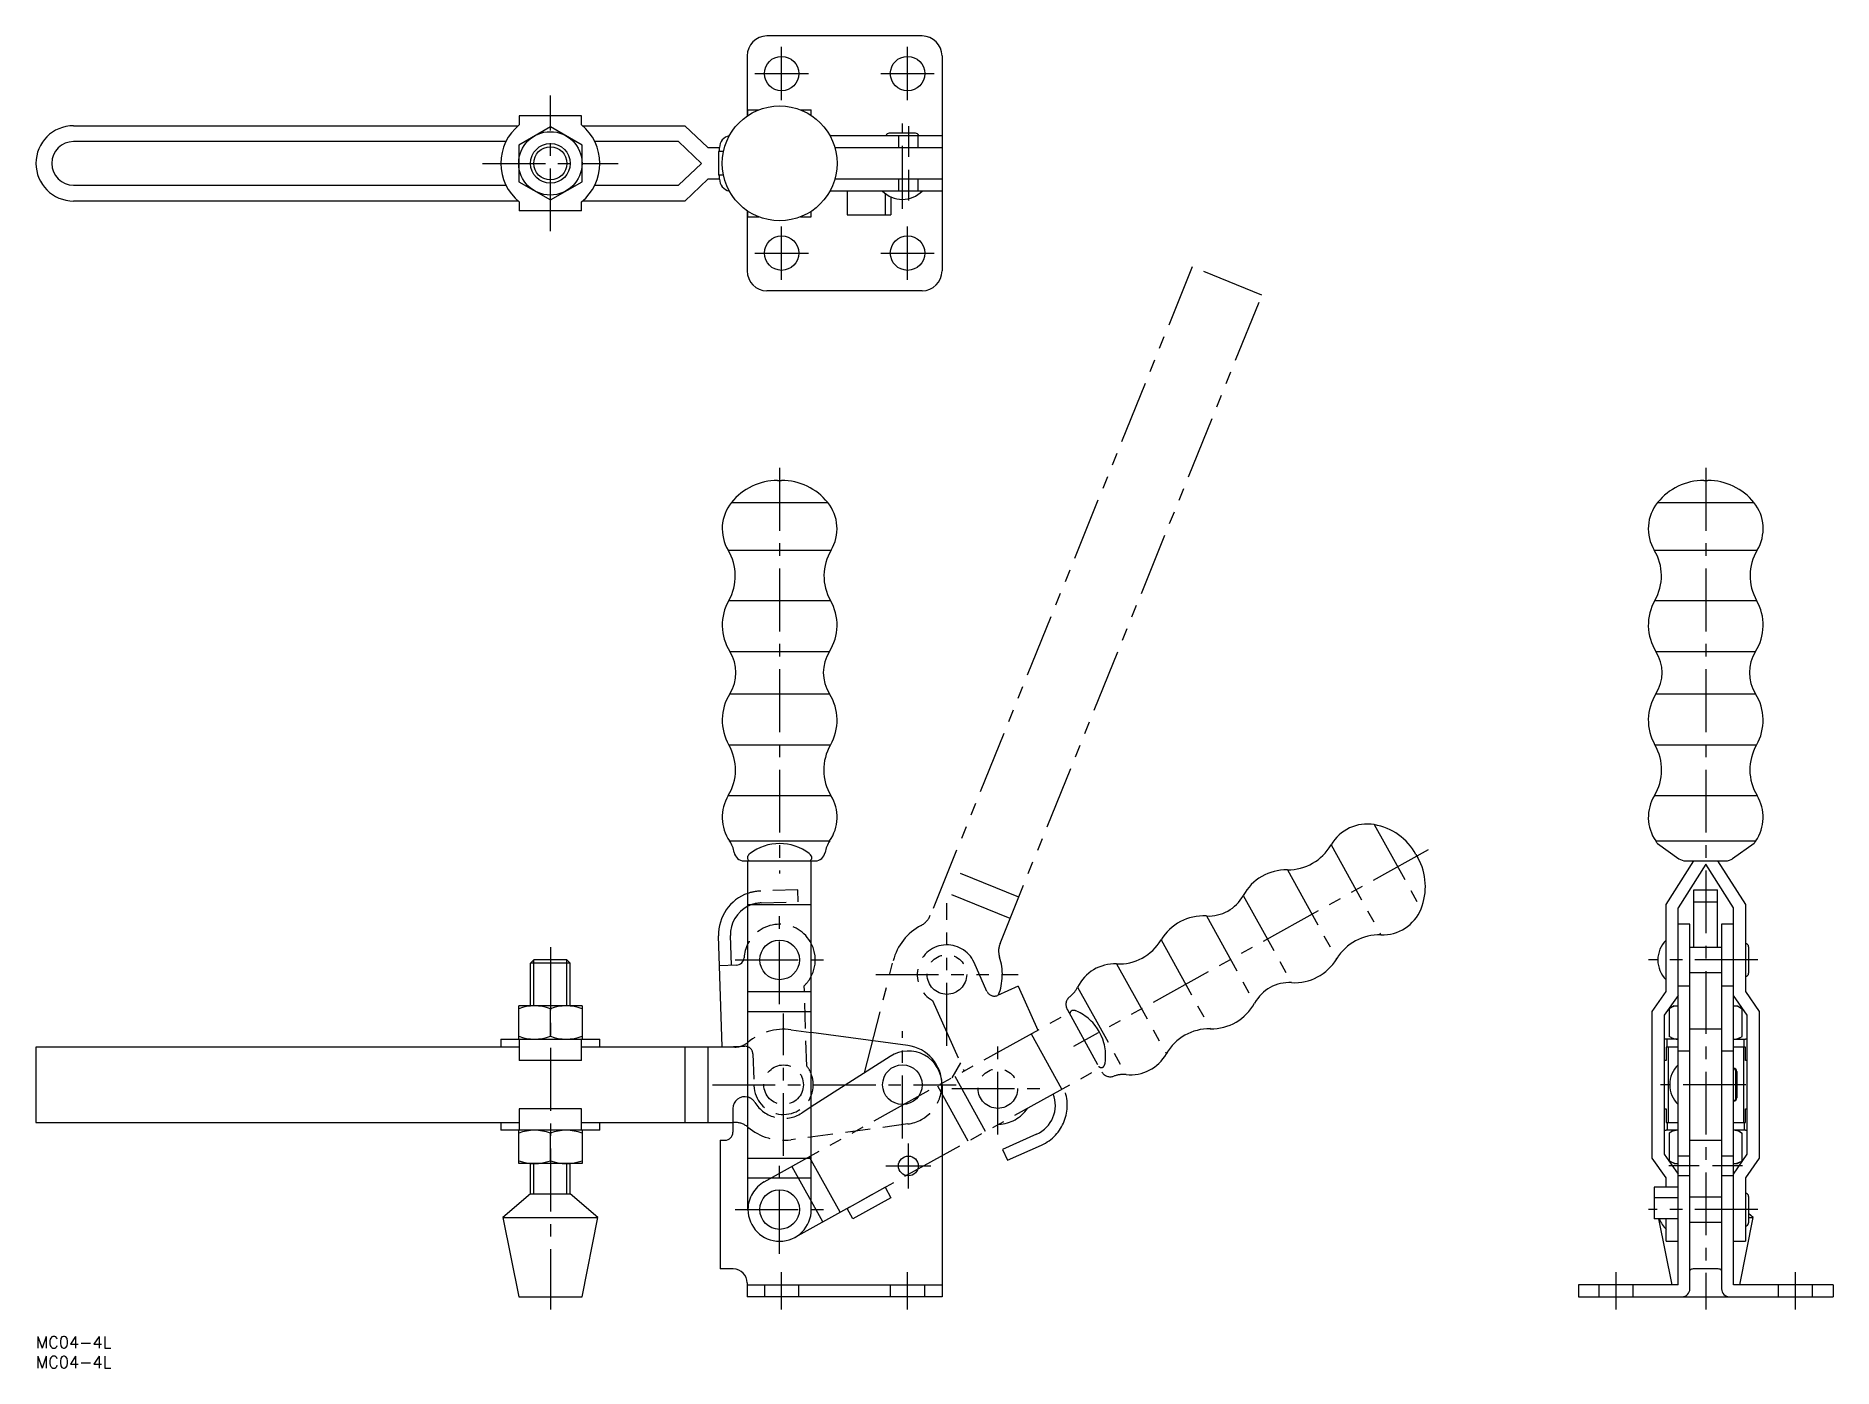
# Model space of a CAD drawing. Extents: x 0 to 454, y -8 to 328.
import ezdxf

# ---------------------------------------------------------------- set-up
doc = ezdxf.new("R2010")
doc.units = 0
doc.header["$LTSCALE"] = 0.5
for name, pattern in [('CENTER', [50.8, 31.75, -6.35, 6.35, -6.35]), ('DASHED', [19.05, 12.7, -6.35]), ('PHANTOM', [63.5, 31.75, -6.35, 6.35, -6.35, 6.35, -6.35])]:
    doc.linetypes.add(name, pattern=pattern)
for name, color, linetype in [('MSM_CENTER', 1, 'CENTER'), ('MSM_CONTINUOUS', 7, 'CONTINUOUS'), ('MSM_DASHED', 4, 'DASHED'), ('MSM_IMAGINARY', 6, 'PHANTOM'), ('MSM_NARROW', 5, 'CONTINUOUS'), ('MSM_PART_NUMBER', 7, 'CONTINUOUS')]:
    doc.layers.add(name, color=color, linetype=linetype)
doc.styles.get("Standard").update_dxf_attribs({"font": 'txt.shx', "height": 3, "bigfont": 'bigfont.shx'})

# ---------------------------------------------------------------- blocks, each defined once
blk = doc.blocks.new('*U35')
at = {"layer": 'MSM_PART_NUMBER'}
blk.add_text('MC04-4L', height=3, dxfattribs=at).set_placement((0, -3))
blk = doc.blocks.new('*U36')
at = {"layer": 'MSM_PART_NUMBER'}
blk.add_text('MC04-4L', height=3, dxfattribs=at).set_placement((0, -8))

msp = doc.modelspace()

# ---------------------------------------------------------------- linework, layer by layer
at = {"layer": 'MSM_CENTER'}
for p, q in [((188.3, 311.94), (188.3, 325.43)), ((220.1, 311.94), (220.1, 325.43)), ((181.55, 318.68), (195.05, 318.68)), ((213.35, 318.68), (226.85, 318.68)), ((129.9, 278.89), (129.9, 313.18)), ((218.8, 284.54), (218.8, 306.05)), ((220.3, 305.43), (220.3, 297.64)), ((112.76, 296.03), (147.04, 296.03)), ((220.3, 294.43), (220.3, 286.64)), ((188.3, 266.64), (188.3, 280.13)), ((220.1, 266.64), (220.1, 280.13)), ((181.55, 273.38), (195.05, 273.38)), ((213.35, 273.38), (226.85, 273.38)), ((187.8, 219.19), (187.8, 116.81)), ((421.66, 219.19), (421.66, 6.81)), ((187.8, 83.81), (187.8, 106.19)), ((129.9, 98.19), (129.9, 6.81)), ((176.61, 95), (198.99, 95)), ((434.81, 95), (407.24, 95)), ((188.8, 45.52), (188.8, 81.48)), ((218.8, 49.95), (218.8, 77.05)), ((170.82, 63.5), (232.35, 63.5)), ((431.81, 63.5), (410.24, 63.5)), ((220.3, 37.31), (220.3, 48.69)), ((187.8, 20.81), (187.8, 43.19)), ((214.61, 43), (225.99, 43)), ((419.98, 43), (412.34, 43)), ((430.98, 43), (423.34, 43)), ((176.61, 32), (198.99, 32)), ((434.81, 32), (407.24, 32)), ((188.3, 6.81), (188.3, 16.19)), ((220.1, 6.81), (220.1, 16.19)), ((399.01, 6.81), (399.01, 16.19)), ((444.31, 6.81), (444.31, 16.19))]:
    msp.add_line(p, q, dxfattribs=at)
at = {"layer": 'MSM_CONTINUOUS'}
for p, q in [((223.8, 328.18), (184.6, 328.18)), ((179.6, 323.18), (179.6, 307.99)), ((228.8, 323.18), (228.8, 268.88)), ((179.8, 309.53), (182.51, 309.53)), ((179.8, 308.13), (179.8, 309.53)), ((193.09, 309.53), (195.8, 309.53)), ((195.8, 308.13), (195.8, 309.53)), ((9.5, 305.53), (121.78, 305.53)), ((129.9, 305.27), (121.9, 300.65)), ((137.78, 308.03), (122.02, 308.03)), ((122.02, 308.03), (122.02, 305.73)), ((137.9, 300.65), (129.9, 305.27)), ((137.78, 305.73), (137.78, 308.03)), ((138.02, 305.53), (163.9, 305.53)), ((163.9, 305.53), (169.69, 300.03)), ((118.68, 301.53), (9.5, 301.53)), ((121.9, 300.65), (121.9, 291.41)), ((137.9, 291.41), (137.9, 300.65)), ((162.3, 301.53), (141.12, 301.53)), ((168.1, 296.03), (162.3, 301.53)), ((169.69, 300.03), (172.61, 300.03)), ((172.61, 299.03), (172.61, 300.03)), ((200.5, 303.03), (228.8, 303.03)), ((201.74, 300.03), (228.8, 300.03)), ((222.12, 303.66), (215.47, 303.66)), ((162.3, 290.53), (168.1, 296.03)), ((172.37, 299.03), (172.37, 293.03)), ((173.61, 299.03), (172.37, 299.03)), ((9.5, 290.53), (118.68, 290.53)), ((121.9, 291.41), (129.9, 286.8)), ((129.9, 286.8), (137.9, 291.41)), ((141.12, 290.53), (162.3, 290.53)), ((169.69, 292.03), (163.9, 286.53)), ((172.61, 292.03), (169.69, 292.03)), ((173.61, 293.03), (172.37, 293.03)), ((172.61, 292.03), (172.61, 293.03)), ((228.8, 292.03), (201.74, 292.03)), ((121.78, 286.53), (9.5, 286.53)), ((122.02, 286.33), (122.02, 284.03)), ((137.78, 284.03), (137.78, 286.33)), ((163.9, 286.53), (138.02, 286.53)), ((228.8, 289.03), (200.5, 289.03)), ((204.82, 289.03), (204.82, 283.03)), ((214.44, 288.46), (214.44, 283.03)), ((215.89, 287.57), (215.89, 283.03)), ((137.78, 284.03), (122.02, 284.03)), ((179.6, 284.07), (179.6, 268.88)), ((179.8, 282.53), (179.8, 283.94)), ((179.8, 282.53), (182.51, 282.53)), ((193.09, 282.53), (195.8, 282.53)), ((195.8, 282.53), (195.8, 283.94)), ((204.82, 283.03), (215.89, 283.03)), ((223.8, 263.88), (184.6, 263.88)), ((187.3, 216), (188.3, 216)), ((421.16, 216), (422.16, 216)), ((175.63, 210.43), (199.97, 210.43)), ((409.5, 210.43), (433.83, 210.43)), ((174.81, 198.4), (200.79, 198.4)), ((408.67, 198.4), (434.65, 198.4)), ((174.96, 185.72), (200.64, 185.72)), ((408.82, 185.72), (434.51, 185.72)), ((175.23, 172.83), (200.37, 172.83)), ((409.09, 172.83), (434.24, 172.83)), ((175.23, 162.17), (200.37, 162.17)), ((409.09, 162.17), (434.24, 162.17)), ((174.98, 149.24), (200.62, 149.24)), ((408.84, 149.24), (434.48, 149.24)), ((174.84, 136.47), (200.76, 136.47)), ((408.7, 136.47), (434.63, 136.47)), ((175.17, 125.02), (200.43, 125.02)), ((409.03, 125.02), (434.29, 125.02)), ((409.44, 124.36), (414.89, 120.54)), ((433.89, 124.36), (428.44, 120.54)), ((178.8, 120), (196.8, 120)), ((179.8, 32), (179.8, 120)), ((195.8, 32), (195.8, 120)), ((411.66, 109.01), (418.66, 120)), ((421.66, 119.13), (414.66, 108.14)), ((416.61, 120), (426.72, 120)), ((428.66, 108.14), (421.66, 119.13)), ((424.66, 120), (431.66, 109.01)), ((179.8, 109.01), (195.8, 109.01)), ((411.66, 87), (411.66, 109.01)), ((418.66, 98.15), (418.66, 112.68)), ((418.66, 112.68), (424.66, 112.68)), ((418.66, 109.68), (424.66, 109.68)), ((424.66, 98.15), (424.66, 112.68)), ((431.66, 109.01), (431.66, 87)), ((414.66, 13), (414.66, 108.14)), ((428.66, 13), (428.66, 108.14)), ((173.26, 73.03), (172.37, 101.04)), ((175.61, 93.64), (175.37, 101.13)), ((417.66, 104), (414.66, 104)), ((417.66, 12), (417.66, 104)), ((428.66, 104), (425.66, 104)), ((425.66, 104), (425.66, 12)), ((425.66, 98.15), (417.66, 98.15)), ((432.49, 98.32), (432.49, 91.67)), ((124.9, 94.19), (125.71, 95)), ((124.9, 83.4), (124.9, 94.19)), ((134.9, 94.19), (124.9, 94.19)), ((134.09, 95), (125.71, 95)), ((134.09, 95), (134.9, 94.19)), ((134.9, 83.4), (134.9, 94.19)), ((176.88, 93.68), (172.61, 93.54)), ((417.66, 91.85), (425.66, 91.85)), ((179.8, 87), (195.8, 87)), ((408.16, 82), (411.66, 87)), ((414.66, 88.49), (417.66, 88.49)), ((425.66, 88.49), (428.66, 88.49)), ((431.66, 87), (435.16, 82)), ((137.9, 83.4), (121.9, 83.4)), ((121.9, 75), (121.9, 83.4)), ((129.9, 75.71), (129.9, 82.69)), ((137.9, 83.4), (137.9, 75)), ((179.8, 82), (195.8, 82)), ((408.16, 45), (408.16, 82)), ((414.66, 86.05), (411.16, 81.06)), ((413.66, 83.4), (412.42, 82.69)), ((412.42, 82.69), (412.42, 75.71)), ((413.66, 83.4), (414.66, 83.4)), ((432.16, 81.06), (428.66, 86.05)), ((428.66, 83.4), (429.66, 83.4)), ((429.66, 83.4), (430.9, 82.69)), ((430.9, 75.71), (430.9, 82.69)), ((435.16, 82), (435.16, 45)), ((411.16, 81.06), (411.16, 45.94)), ((425.66, 77.5), (417.66, 77.5)), ((432.16, 45.94), (432.16, 81.06)), ((0, 73), (0, 54)), ((122.02, 73), (0, 73)), ((117.4, 75), (117.4, 73)), ((117.4, 75), (142.4, 75)), ((122.02, 75), (122.02, 69.6)), ((137.78, 69.6), (137.78, 75)), ((176.52, 73), (137.78, 73)), ((142.4, 73), (142.4, 75)), ((163.9, 73), (163.9, 54)), ((169.69, 73), (169.69, 54)), ((173.26, 73.03), (178.99, 73.21)), ((220.13, 73.41), (195.8, 76.68)), ((414.66, 75), (411.66, 75)), ((411.66, 73), (411.66, 69.6)), ((414.66, 73), (411.66, 73)), ((411.96, 73), (411.96, 75)), ((412.16, 73), (412.16, 54)), ((413.66, 75), (412.42, 75.71)), ((428.66, 75), (431.66, 75)), ((431.66, 73), (428.66, 73)), ((429.66, 75), (430.9, 75.71)), ((431.16, 73), (431.16, 54)), ((431.36, 73), (431.36, 75)), ((431.66, 69.6), (431.66, 73)), ((137.78, 69.6), (122.02, 69.6)), ((215.71, 70.66), (195.8, 57.89)), ((411.66, 69.6), (411.16, 69.6)), ((417.66, 72), (414.66, 72)), ((428.66, 72), (425.66, 72)), ((432.16, 69.6), (431.66, 69.6)), ((429.29, 60.17), (429.29, 66.82)), ((429.49, 66.82), (429.49, 60.17)), ((228.8, 63.5), (228.8, 10)), ((137.78, 57.4), (122.02, 57.4)), ((122.02, 57.4), (122.02, 52)), ((137.78, 52), (137.78, 57.4)), ((176, 57.48), (176, 51.5)), ((411.16, 57.4), (411.66, 57.4)), ((411.66, 57.4), (411.66, 54)), ((431.66, 54), (431.66, 57.4)), ((431.66, 57.4), (432.16, 57.4)), ((0, 54), (122.02, 54)), ((117.4, 54), (117.4, 52)), ((142.4, 52), (117.4, 52)), ((121.9, 43.6), (121.9, 52)), ((129.9, 44.31), (129.9, 51.29)), ((137.78, 54), (176, 54)), ((137.9, 52), (137.9, 43.6)), ((142.4, 52), (142.4, 54)), ((411.66, 54), (414.66, 54)), ((414.66, 52), (411.66, 52)), ((411.96, 54), (411.96, 52)), ((413.66, 52), (412.42, 51.29)), ((412.42, 51.29), (412.42, 44.31)), ((428.66, 54), (431.66, 54)), ((431.66, 52), (428.66, 52)), ((429.66, 52), (430.9, 51.29)), ((430.9, 44.31), (430.9, 51.29)), ((431.36, 54), (431.36, 52)), ((172.8, 49.5), (172.8, 17)), ((172.8, 49.5), (174, 49.5)), ((411.16, 45.94), (414.66, 40.95)), ((417.66, 49.5), (425.66, 49.5)), ((428.66, 40.95), (432.16, 45.94)), ((137.9, 43.6), (121.9, 43.6)), ((124.9, 36), (124.9, 43.6)), ((134.9, 36), (134.9, 43.6)), ((179.8, 45), (195.8, 45)), ((411.66, 40), (408.16, 45)), ((413.66, 43.6), (412.42, 44.31)), ((413.66, 43.6), (414.66, 43.6)), ((428.66, 43.6), (429.66, 43.6)), ((429.66, 43.6), (430.9, 44.31)), ((435.16, 45), (431.66, 40)), ((179.8, 40), (195.8, 40)), ((204.82, 32.28), (214.44, 37.62)), ((214.44, 37.62), (215.89, 34.99)), ((408.66, 37.62), (408.66, 29.66)), ((414.66, 37.62), (408.66, 37.62)), ((411.66, 37.62), (411.66, 40)), ((431.66, 40), (431.66, 24)), ((124.9, 36), (117.9, 30)), ((124.9, 36), (134.9, 36)), ((141.9, 30), (134.9, 36)), ((206.27, 29.66), (204.82, 32.28)), ((215.89, 34.99), (206.27, 29.66)), ((414.66, 34.99), (408.66, 34.99)), ((425.66, 35.15), (417.66, 35.15)), ((432.49, 35.33), (432.49, 28.68)), ((117.9, 30), (121.9, 10)), ((117.9, 30), (141.9, 30)), ((137.9, 10), (141.9, 30)), ((414.66, 29.66), (408.66, 29.66)), ((409.73, 29.66), (413.06, 13)), ((411.66, 24), (411.66, 29.66)), ((417.66, 28.85), (425.66, 28.85)), ((430.26, 13), (433.66, 30)), ((433.66, 30), (432.49, 31.01)), ((432.5, 30), (433.66, 30)), ((411.66, 24), (414.66, 24)), ((428.66, 24), (431.66, 24)), ((176.1, 17), (172.8, 17)), ((424.82, 17), (418.5, 17)), ((121.9, 10), (137.9, 10)), ((179.6, 13.5), (179.6, 10)), ((179.6, 13), (228.8, 13)), ((228.8, 10), (179.6, 10)), ((414.66, 13), (389.51, 13)), ((389.51, 13), (389.51, 10)), ((389.51, 10), (453.81, 10)), ((453.81, 13), (428.66, 13)), ((453.81, 13), (453.81, 10))]:
    msp.add_line(p, q, dxfattribs=at)
for centre, radius in [((188.3, 318.68), 4.35), ((220.1, 318.68), 4.35), ((187.8, 296.03), 14.5), ((129.9, 296.03), 8), ((129.9, 296.03), 5), ((188.3, 273.38), 4.35), ((220.1, 273.38), 4.35), ((187.8, 95), 5), ((218.8, 63.5), 5), ((220.3, 43), 2.5), ((187.8, 32), 5)]:
    msp.add_circle(centre, radius, dxfattribs=at)
for centre, radius, start, end in [((184.6, 323.18), 5, 90, 180), ((223.8, 323.18), 5, 0, 90), ((9.5, 296.03), 9.5, 90, 270), ((129.9, 296.03), 12.5, 129.1042, 230.8958), ((129.9, 296.03), 12.5, 309.1042, 50.8958), ((9.5, 296.03), 5.5, 90, 270), ((175.61, 300.03), 3, 100.2393, 180), ((215.47, 302.83), 0.825, 90, 165.9703), ((222.12, 302.83), 0.825, 14.0297, 90), ((175.61, 292.03), 3, 180, 259.7607), ((218.8, 293.94), 7, 224.4352, 315.5648), ((184.6, 268.88), 5, 180, 270), ((223.8, 268.88), 5, 270, 0), ((187.3, 201), 15, 90, 141.0576), ((188.3, 201), 15, 38.9424, 90), ((421.16, 201), 15, 90, 141.0576), ((422.16, 201), 15, 38.9424, 90), ((183.8, 203.83), 10.5, 141.0576, 211.1338), ((191.8, 203.83), 10.5, 328.8662, 38.9424), ((417.66, 203.83), 10.5, 141.0576, 211.1338), ((425.66, 203.83), 10.5, 328.8662, 38.9424), ((164.11, 191.94), 12.5, 330.1677, 31.1338), ((211.49, 191.94), 12.5, 148.8662, 209.8323), ((397.97, 191.94), 12.5, 330.1677, 31.1338), ((445.35, 191.94), 12.5, 148.8662, 209.8323), ((185.8, 179.5), 12.5, 150.1677, 212.231), ((189.8, 179.5), 12.5, 327.769, 29.8323), ((419.66, 179.5), 12.5, 150.1677, 212.231), ((423.66, 179.5), 12.5, 327.769, 29.8323), ((166.77, 167.5), 10, 327.769, 32.231), ((208.83, 167.5), 10, 147.769, 212.231), ((400.63, 167.5), 10, 327.769, 32.231), ((442.69, 167.5), 10, 147.769, 212.231), ((185.8, 155.5), 12.5, 147.769, 210.0651), ((189.8, 155.5), 12.5, 329.9349, 32.231), ((419.66, 155.5), 12.5, 147.769, 210.0651), ((423.66, 155.5), 12.5, 329.9349, 32.231), ((164.16, 142.98), 12.5, 328.6228, 30.0651), ((211.44, 142.98), 12.5, 149.9349, 211.3772), ((398.03, 142.98), 12.5, 328.6228, 30.0651), ((445.3, 142.98), 12.5, 149.9349, 211.3772), ((183.8, 131), 10.5, 148.6228, 214.7056), ((191.8, 131), 10.5, 325.2944, 31.3772), ((417.66, 131), 10.5, 148.6228, 214.7056), ((425.66, 131), 10.5, 325.2944, 31.3772), ((169.41, 121.04), 7, 8.8637, 34.7056), ((187.8, 112.03), 12.33, 52.6885, 127.3115), ((206.19, 121.04), 7, 145.2944, 171.1363), ((403.28, 121.04), 7, 28.3405, 34.7056), ((440.05, 121.04), 7, 145.2944, 151.6595), ((178.8, 122.5), 2.5, 188.8637, 270), ((180.25, 120.83), 0.591, 154.6939, 189.8319), ((180.65, 120.89), 0.999, 189.8319, 230.6759), ((181.57, 120.2), 2.06, 127.3115, 154.6939), ((180.36, 120.54), 0.54, 230.6759, 270), ((195.24, 120.54), 0.54, 270, 309.3241), ((194.03, 120.2), 2.06, 25.3061, 52.6885), ((194.95, 120.89), 0.999, 309.3241, 350.1681), ((195.35, 120.83), 0.591, 350.1681, 25.3061), ((196.8, 122.5), 2.5, 270, 351.1363), ((416.61, 123), 3, 235, 270), ((426.72, 123), 3, 270, 305), ((183.37, 101.39), 11, 108.9112, 181.8183), ((183.37, 101.39), 8, 116.4643, 181.8183), ((416.56, 95), 7, 134.4352, 225.5648), ((176.82, 95.68), 2, 271.8183, 356.4762), ((187.8, 95), 9, 152.734, 176.4762), ((187.8, 95), 9, 332.734, 27.266), ((431.66, 98.32), 0.825, 0, 90), ((431.66, 91.67), 0.825, 270, 0), ((125.9, 71.85), 11.55, 69.7438, 110.2562), ((133.9, 71.85), 11.55, 69.7438, 110.2562), ((414.73, 79.31), 4.09, 91.006, 115.6158), ((428.59, 79.31), 4.09, 64.3842, 88.994), ((125.9, 86.55), 11.55, 249.7438, 290.2562), ((133.9, 86.55), 11.55, 249.7438, 290.2562), ((176.52, 78), 5, 270, 285.2971), ((179.05, 71.21), 2, 67.9852, 91.8183), ((218.8, 63.5), 10, 0, 82.3377), ((411.66, 73), 2, 90, 104.4775), ((414.73, 79.09), 4.09, 244.3842, 268.994), ((428.59, 79.09), 4.09, 271.006, 295.6158), ((431.66, 73), 2, 75.5225, 90), ((220.3, 63.5), 8.5, 0, 122.662), ((419.56, 63.5), 7, 134.4352, 225.5648), ((188.8, 63.5), 7.5, 338.9605, 21.0395), ((428.66, 66.82), 0.825, 0, 90), ((428.46, 66.82), 0.825, 0, 75.9703), ((179, 57.48), 3, 74.534, 180), ((428.66, 60.17), 0.825, 270, 0), ((428.46, 60.17), 0.825, 284.0297, 0), ((125.9, 40.45), 11.55, 69.7438, 110.2562), ((133.9, 40.45), 11.55, 69.7438, 110.2562), ((174, 51.5), 2, 270, 0), ((411.66, 54), 2, 255.5225, 270), ((414.73, 47.91), 4.09, 91.006, 115.6158), ((428.59, 47.91), 4.09, 64.3842, 88.994), ((431.66, 54), 2, 270, 284.4775), ((125.9, 55.15), 11.55, 249.7438, 290.2562), ((133.9, 55.15), 11.55, 249.7438, 290.2562), ((414.73, 47.69), 4.09, 244.3842, 268.994), ((428.59, 47.69), 4.09, 271.006, 295.6158), ((187.8, 32), 8, 180, 0), ((431.66, 35.33), 0.825, 0, 90), ((416.56, 32), 7, 199.5222, 225.5648), ((431.66, 28.68), 0.825, 270, 0), ((176.1, 13.5), 3.5, 0, 90), ((418.01, 16.56), 0.35, 140.4563, 180), ((418.14, 16.46), 0.51, 100.0862, 140.4563), ((418.5, 14.39), 2.61, 90, 100.0862), ((424.82, 14.39), 2.61, 79.9138, 90), ((425.19, 16.46), 0.51, 39.5437, 79.9138), ((425.31, 16.56), 0.35, 0, 39.5437), ((415.66, 12), 2, 270, 0), ((427.66, 12), 2, 180, 270)]:
    msp.add_arc(centre, radius, start, end, dxfattribs=at)
at = {"layer": 'MSM_DASHED'}
for p, q in [((217.8, 303.03), (217.8, 300.03)), ((222.8, 300.03), (222.8, 303.03)), ((217.8, 292.03), (217.8, 289.03)), ((222.8, 289.03), (222.8, 292.03)), ((192.41, 112.68), (183.02, 112.38)), ((183.11, 109.38), (192.51, 109.68)), ((192.51, 109.68), (192.41, 112.68)), ((194.65, 68.19), (194.01, 88.49)), ((190.67, 77.37), (195.8, 76.68)), ((181.05, 71.28), (181.3, 63.26)), ((195.8, 57.89), (193.39, 56.34)), ((176.52, 54), (176, 54)), ((220.13, 53.59), (190.67, 49.63)), ((417.66, 45.5), (414.66, 45.5)), ((428.66, 45.5), (425.66, 45.5)), ((417.66, 40.5), (414.66, 40.5)), ((428.66, 40.5), (425.66, 40.5)), ((183.95, 13), (183.95, 10)), ((192.65, 10), (192.65, 13)), ((215.75, 13), (215.75, 10)), ((224.45, 10), (224.45, 13)), ((394.66, 13), (394.66, 10)), ((403.36, 10), (403.36, 13)), ((439.96, 13), (439.96, 10)), ((448.66, 10), (448.66, 13))]:
    msp.add_line(p, q, dxfattribs=at)
msp.add_circle((188.8, 63.5), 5, dxfattribs=at)
for centre, radius, start, end in [((183.37, 101.39), 11, 91.8183, 108.9112), ((183.37, 101.39), 8, 91.8183, 116.4643), ((187.8, 95), 9, 27.266, 152.734), ((187.8, 95), 9, 313.6286, 332.734), ((188.8, 63.5), 14, 82.3377, 130.2566), ((176.52, 78), 5, 285.2971, 310.2566), ((179.05, 71.21), 2, 1.8183, 67.9852), ((188.8, 63.5), 7.5, 21.0395, 38.6882), ((179, 57.48), 3, 31.5511, 74.534), ((188.8, 63.5), 7.5, 181.8183, 338.9605), ((188.8, 63.5), 8.5, 211.5511, 302.662), ((218.8, 63.5), 10, 277.6623, 0), ((176.52, 49), 5, 49.7434, 90), ((188.8, 63.5), 14, 229.7434, 277.6623)]:
    msp.add_arc(centre, radius, start, end, dxfattribs=at)
at = {"layer": 'MSM_IMAGINARY'}
for p, q in [((291.99, 269.91), (225.84, 106.26)), ((309.6, 262.79), (291.99, 269.91)), ((243.45, 99.14), (309.6, 262.79)), ((337.96, 129.14), (349.76, 107.86)), ((351.53, 122.75), (261.98, 73.11)), ((327.04, 124.03), (339.64, 101.31)), ((348.49, 121.64), (348.98, 120.76)), ((248.18, 110.84), (230.57, 117.96)), ((316.02, 117.75), (328.47, 95.29)), ((246.01, 105.47), (228.4, 112.59)), ((230.04, 73.34), (230.04, 109.29)), ((304.88, 111.27), (317.07, 89.27)), ((295.55, 106.1), (307.74, 84.1)), ((284.13, 100.05), (296.55, 77.62)), ((209.25, 66.51), (216.48, 94.78)), ((212.07, 91.31), (248.02, 91.31)), ((240.16, 87.05), (236.89, 94.37)), ((272.89, 93.98), (285.46, 71.3)), ((248.04, 88.38), (242.8, 86.04)), ((248.04, 88.38), (253, 77.28)), ((263.04, 88.14), (275.28, 66.05)), ((226.4, 84.76), (234.36, 66.95)), ((260.41, 82.53), (269.13, 66.79)), ((183.92, 39), (260.89, 81.66)), ((242.9, 50.91), (242.9, 74.18)), ((251.28, 76.33), (259.04, 62.34)), ((233.44, 69), (231.31, 65.26)), ((191.68, 25), (268.65, 67.66)), ((232.03, 65.66), (239.78, 51.67)), ((227.66, 63.24), (235.41, 49.24)), ((231.27, 62.54), (254.54, 62.54)), ((252.69, 51.01), (244.11, 47.17)), ((244.11, 47.17), (245.33, 44.43)), ((245.33, 44.43), (253.91, 48.27)), ((190.92, 42.88), (198.68, 28.88)), ((195.29, 45.3), (203.05, 31.3))]:
    msp.add_line(p, q, dxfattribs=at)
for centre in [(230.04, 91.31), (242.9, 62.54)]:
    msp.add_circle(centre, 5, dxfattribs=at)
for centre, radius, start, end in [((336.15, 118.8), 10.5, 80.0553, 150.1315), ((335.37, 114.36), 15, 28.9977, 80.0553), ((316.2, 130.25), 12.5, 269.1655, 330.1315), ((335.86, 113.49), 15, 337.9401, 28.9977), ((315.84, 105.25), 12.5, 89.1655, 151.2287), ((296.12, 116.08), 10, 266.7667, 331.2287), ((221.2, 108.13), 5, 297.7342, 337.9908), ((294.85, 93.62), 12.5, 86.7667, 149.0628), ((340.03, 111.8), 10.5, 267.8639, 337.9401), ((230.04, 91.31), 14, 117.7342, 165.6531), ((273.41, 106.47), 12.5, 267.6205, 329.0628), ((339.17, 88.82), 12.5, 87.8639, 148.83), ((230.04, 91.31), 7.5, 24.0815, 240.9514), ((230.04, 91.31), 14, 338.3797, 18.2474), ((248.09, 97.26), 5, 157.9908, 198.2474), ((272.45, 83.49), 10.5, 87.6205, 153.7033), ((317.78, 101.75), 12.5, 266.7667, 328.83), ((241.99, 87.87), 2, 204.0815, 294.0815), ((256.76, 91.24), 7, 307.8614, 333.7033), ((316.51, 79.29), 10, 86.7667, 151.2287), ((262.59, 83.74), 2.5, 127.8614, 208.9977), ((262.08, 81.35), 0.999, 128.8296, 169.6736), ((261.83, 81.67), 0.591, 93.6916, 128.8296), ((261.92, 80.2), 2.06, 66.3092, 93.6916), ((257.8, 70.8), 12.33, 351.6862, 66.3092), ((296.79, 90.12), 12.5, 268.9326, 331.2287), ((261.63, 81.43), 0.54, 169.6736, 208.9977), ((296.32, 65.12), 12.5, 88.9326, 150.3749), ((268.85, 68.41), 0.54, 208.9977, 248.3219), ((269.15, 68.45), 0.591, 289.1658, 324.3038), ((267.96, 69.31), 2.06, 324.3038, 351.6862), ((276.33, 76.49), 10.5, 264.2921, 330.3749), ((269.02, 68.84), 0.999, 248.3219, 289.1658), ((271.32, 68), 2.5, 208.9977, 290.134), ((274.59, 59.08), 7, 84.2921, 110.134), ((249.43, 58.31), 8, 294.0815, 20.8242), ((249.43, 58.31), 11, 294.0815, 23.0629), ((242.9, 62.54), 9, 271.7317, 326.2637), ((187.8, 32), 8, 118.9977, 180)]:
    msp.add_arc(centre, radius, start, end, dxfattribs=at)
at = {"layer": 'MSM_NARROW'}
for p, q in [((125.71, 83.4), (125.71, 95)), ((134.09, 83.4), (134.09, 95)), ((125.71, 36), (125.71, 43.6)), ((134.09, 36), (134.09, 43.6))]:
    msp.add_line(p, q, dxfattribs=at)
msp.add_circle((129.9, 296.03), 4.19, dxfattribs=at)

# ---------------------------------------------------------------- block references
at = {"layer": 'MSM_CONTINUOUS'}
for name in ['*U35', '*U36']:
    msp.add_blockref(name, (0, 0), dxfattribs=at)

doc.saveas('drawing.dxf')
